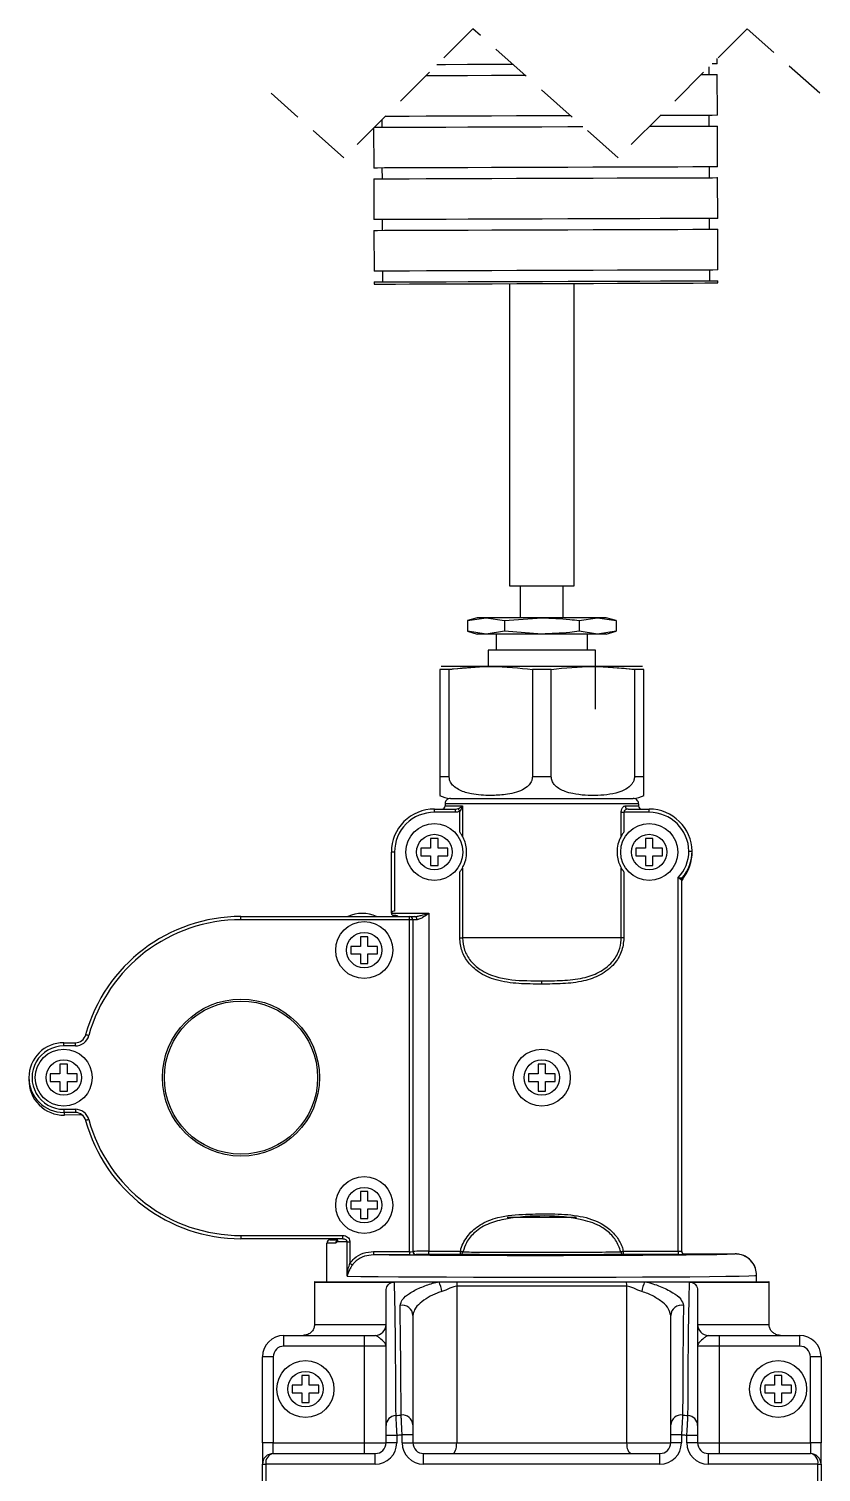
# Model space of a CAD drawing. Extents: x 8 to 886, y 8 to 621.
# Drawn here: x 117.8 to 191.5, y 275.9 to 410.2 of the extents above; entities that cross this region are included whole.
import ezdxf

# ---------------------------------------------------------------- set-up
doc = ezdxf.new("R2010")
doc.units = 0
doc.header["$LTSCALE"] = 3
doc.linetypes.add('HIDDEN', pattern=[1.905, 1.27, -0.635])
doc.layers.get('0').update_dxf_attribs({"linetype": 'CONTINUOUS'})

msp = doc.modelspace()

# ---------------------------------------------------------------- linework, layer by layer
at = {"color": 7, "linetype": 'HIDDEN'}
for p, q in [((159.09, 410.23), (147.09, 398.23)), ((172.62, 398.23), (159.09, 410.23)), ((184.62, 410.23), (172.62, 398.23)), ((191.38, 404.23), (184.62, 410.23)), ((147.09, 398.23), (140.33, 404.23))]:
    msp.add_line(p, q, dxfattribs=at)
at = {"color": 7, "linetype": 'CONTINUOUS'}
for p, q in [((181.84, 406.98), (181.84, 407.46)), ((181.09, 405.97), (181.09, 406.7)), ((181.86, 402.18), (181.85, 405.98)), ((181.1, 401.17), (181.1, 402.17)), ((149.86, 401), (149.87, 397.27)), ((150.62, 401.76), (150.62, 401.08)), ((181.87, 397.38), (181.86, 401.18)), ((150.63, 397.28), (150.64, 396.28)), ((181.12, 396.37), (181.12, 397.37)), ((149.88, 396.27), (149.89, 392.47)), ((181.89, 392.58), (181.88, 396.38)), ((150.65, 392.48), (150.65, 391.48)), ((181.13, 391.57), (181.13, 392.57)), ((149.89, 391.47), (149.91, 387.67)), ((181.91, 387.78), (181.89, 391.58)), ((150.67, 387.68), (150.67, 386.68)), ((181.15, 386.77), (181.15, 387.77)), ((149.91, 386.67), (149.91, 386.47)), ((162.51, 386.51), (162.51, 358.39)), ((168.51, 358.39), (168.51, 386.53)), ((181.91, 386.57), (181.91, 386.78)), ((162.51, 358.39), (168.51, 358.39)), ((163.51, 358.39), (163.51, 355.39)), ((167.51, 355.39), (167.51, 358.39)), ((159.51, 355.39), (158.59, 355.14)), ((158.59, 355.14), (160.32, 355.39)), ((158.59, 355.14), (158.59, 354.14)), ((160.32, 355.39), (159.51, 355.39)), ((160.32, 355.39), (162.05, 355.14)), ((165.51, 355.39), (160.32, 355.39)), ((162.05, 355.14), (165.51, 355.39)), ((162.05, 355.14), (162.05, 354.14)), ((170.71, 355.39), (165.51, 355.39)), ((168.98, 355.14), (170.71, 355.39)), ((168.98, 355.14), (168.98, 354.14)), ((170.71, 355.39), (172.44, 355.14)), ((171.51, 355.39), (170.71, 355.39)), ((172.44, 355.14), (171.51, 355.39)), ((172.44, 355.14), (172.44, 354.14)), ((158.59, 354.14), (159.51, 353.89)), ((160.32, 353.89), (158.59, 354.14)), ((160.32, 353.89), (159.51, 353.89)), ((162.05, 354.14), (160.32, 353.89)), ((165.51, 353.89), (160.32, 353.89)), ((161.26, 353.89), (161.26, 352.39)), ((165.51, 353.89), (162.05, 354.14)), ((170.71, 353.89), (165.51, 353.89)), ((170.71, 353.89), (168.98, 354.14)), ((169.76, 352.39), (169.76, 353.89)), ((172.44, 354.14), (170.71, 353.89)), ((171.51, 353.89), (170.71, 353.89)), ((171.51, 353.89), (172.44, 354.14)), ((160.51, 352.39), (160.51, 350.89)), ((170.51, 352.39), (160.51, 352.39)), ((170.51, 346.89), (170.51, 352.39)), ((156.13, 350.89), (174.89, 350.89)), ((160.51, 350.85), (156.89, 350.6)), ((157.37, 350.89), (160.51, 350.89)), ((174.14, 350.6), (170.51, 350.86)), ((156.89, 350.6), (156.01, 350.6)), ((156.01, 350.6), (156.01, 340.59)), ((156.89, 340.59), (156.89, 350.6)), ((166.39, 350.6), (164.64, 350.6)), ((164.64, 350.6), (164.64, 340.59)), ((166.39, 340.59), (166.39, 350.6)), ((175.01, 350.6), (174.14, 350.6)), ((174.14, 350.6), (174.14, 340.59)), ((175.01, 340.59), (175.01, 350.6)), ((156.01, 340.59), (156.01, 338.87)), ((175.01, 338.9), (175.01, 340.59)), ((155.51, 337.59), (157.49, 337.59)), ((156.51, 338.09), (156.51, 337.89)), ((157.01, 338.59), (174.01, 338.59)), ((173.54, 337.59), (175.51, 337.59)), ((174.51, 338.09), (174.51, 337.89)), ((155.16, 334.84), (155.16, 333.94)), ((155.86, 334.84), (155.16, 334.84)), ((155.86, 333.94), (155.86, 334.84)), ((175.16, 334.84), (175.16, 333.94)), ((175.86, 334.84), (175.16, 334.84)), ((175.86, 333.94), (175.86, 334.84)), ((151.51, 327.89), (151.51, 333.59)), ((155.16, 333.94), (154.26, 333.94)), ((154.26, 333.94), (154.26, 333.24)), ((156.76, 333.94), (155.86, 333.94)), ((156.76, 333.24), (156.76, 333.94)), ((175.16, 333.94), (174.26, 333.94)), ((174.26, 333.94), (174.26, 333.24)), ((176.76, 333.94), (175.86, 333.94)), ((176.76, 333.24), (176.76, 333.94)), ((179.21, 333.67), (179.51, 333.67)), ((154.26, 333.24), (155.16, 333.24)), ((155.16, 333.24), (155.16, 332.34)), ((155.16, 332.34), (155.86, 332.34)), ((155.86, 332.34), (155.86, 333.24)), ((155.86, 333.24), (156.76, 333.24)), ((174.26, 333.24), (175.16, 333.24)), ((175.16, 333.24), (175.16, 332.34)), ((175.16, 332.34), (175.86, 332.34)), ((175.86, 332.34), (175.86, 333.24)), ((175.86, 333.24), (176.76, 333.24)), ((178.51, 330.98), (178.51, 296.43)), ((137.51, 327.59), (153.21, 327.59)), ((151.91, 327.69), (151.71, 327.69)), ((153.21, 327.59), (153.67, 327.59)), ((153.51, 327.29), (153.51, 296.39)), ((149.33, 325.71), (148.63, 325.71)), ((148.63, 325.71), (148.63, 324.81)), ((149.33, 324.81), (149.33, 325.71)), ((148.63, 324.81), (147.73, 324.81)), ((147.73, 324.81), (147.73, 324.11)), ((147.73, 324.11), (148.63, 324.11)), ((148.63, 324.11), (148.63, 323.21)), ((150.23, 324.81), (149.33, 324.81)), ((149.33, 323.21), (149.33, 324.11)), ((149.33, 324.11), (150.23, 324.11)), ((150.23, 324.11), (150.23, 324.81)), ((148.63, 323.21), (149.33, 323.21)), ((121.01, 315.84), (122.09, 315.84)), ((120.66, 313.84), (120.66, 312.94)), ((121.36, 313.84), (120.66, 313.84)), ((121.36, 312.94), (121.36, 313.84)), ((165.16, 313.84), (165.16, 312.94)), ((165.86, 313.84), (165.16, 313.84)), ((165.86, 312.94), (165.86, 313.84)), ((120.66, 312.94), (119.76, 312.94)), ((119.76, 312.94), (119.76, 312.24)), ((119.76, 312.24), (120.66, 312.24)), ((120.66, 312.24), (120.66, 311.34)), ((122.26, 312.94), (121.36, 312.94)), ((121.36, 311.34), (121.36, 312.24)), ((121.36, 312.24), (122.26, 312.24)), ((122.26, 312.24), (122.26, 312.94)), ((165.16, 312.94), (164.26, 312.94)), ((164.26, 312.94), (164.26, 312.24)), ((164.26, 312.24), (165.16, 312.24)), ((165.16, 312.24), (165.16, 311.34)), ((166.76, 312.94), (165.86, 312.94)), ((165.86, 311.34), (165.86, 312.24)), ((165.86, 312.24), (166.76, 312.24)), ((166.76, 312.24), (166.76, 312.94)), ((120.66, 311.34), (121.36, 311.34)), ((165.16, 311.34), (165.86, 311.34)), ((122.09, 309.34), (121.01, 309.34)), ((122.53, 309.12), (121.06, 309.1)), ((148.63, 301.07), (147.73, 301.07)), ((147.73, 301.07), (147.73, 300.37)), ((148.63, 301.97), (148.63, 301.07)), ((149.33, 301.97), (148.63, 301.97)), ((149.33, 301.07), (149.33, 301.97)), ((150.23, 301.07), (149.33, 301.07)), ((150.23, 300.37), (150.23, 301.07)), ((147.73, 300.37), (148.63, 300.37)), ((148.63, 300.37), (148.63, 299.47)), ((149.33, 299.47), (149.33, 300.37)), ((149.33, 300.37), (150.23, 300.37)), ((148.63, 299.47), (149.33, 299.47)), ((162.28, 299.59), (168.74, 299.59)), ((146.99, 297.59), (137.51, 297.59)), ((145.51, 293.59), (145.51, 297.19)), ((145.81, 297.49), (146.54, 297.49)), ((178.73, 296.18), (183.51, 296.18)), ((178.81, 296.17), (183.51, 296.17)), ((144.34, 293.56), (144.34, 289.59)), ((144.36, 293.55), (151.77, 293.55)), ((144.39, 293.59), (155.94, 293.59)), ((155.94, 293.59), (157.63, 293.59)), ((157.63, 293.59), (173.4, 293.59)), ((173.4, 293.59), (175.09, 293.59)), ((175.09, 293.59), (186.64, 293.59)), ((179.26, 293.55), (186.67, 293.55)), ((185.51, 293.59), (185.51, 294.18)), ((185.51, 293.59), (185.51, 294.17)), ((186.68, 289.59), (186.68, 293.56)), ((151.01, 280.2), (151.01, 292.74)), ((180.01, 292.74), (180.01, 280.2)), ((153.51, 290.45), (153.51, 280.26)), ((177.51, 280.26), (177.51, 290.45)), ((144.34, 289.59), (144.36, 289.59)), ((186.67, 289.59), (186.68, 289.59)), ((141.51, 288.59), (149.01, 288.59)), ((149.01, 288.59), (150.01, 288.59)), ((181.01, 288.59), (182.01, 288.59)), ((182.01, 288.59), (189.51, 288.59)), ((139.51, 278.59), (139.51, 286.59)), ((191.51, 286.59), (191.51, 278.59)), ((143.16, 283.94), (142.26, 283.94)), ((142.26, 283.94), (142.26, 283.24)), ((143.16, 284.84), (143.16, 283.94)), ((143.86, 284.84), (143.16, 284.84)), ((143.86, 283.94), (143.86, 284.84)), ((144.76, 283.94), (143.86, 283.94)), ((144.76, 283.24), (144.76, 283.94)), ((187.16, 283.94), (186.26, 283.94)), ((186.26, 283.94), (186.26, 283.24)), ((187.16, 284.84), (187.16, 283.94)), ((187.86, 284.84), (187.16, 284.84)), ((187.86, 283.94), (187.86, 284.84)), ((188.76, 283.94), (187.86, 283.94)), ((188.76, 283.24), (188.76, 283.94)), ((142.26, 283.24), (143.16, 283.24)), ((143.16, 283.24), (143.16, 282.34)), ((143.16, 282.34), (143.86, 282.34)), ((143.86, 282.34), (143.86, 283.24)), ((143.86, 283.24), (144.76, 283.24)), ((186.26, 283.24), (187.16, 283.24)), ((187.16, 283.24), (187.16, 282.34)), ((187.16, 282.34), (187.86, 282.34)), ((187.86, 283.24), (188.76, 283.24)), ((187.86, 282.34), (187.86, 283.24)), ((151.01, 279.27), (151.01, 280.2)), ((153.51, 280.26), (153.51, 279.33)), ((177.51, 279.33), (177.51, 280.26)), ((180.01, 280.2), (180.01, 279.27)), ((139.51, 278.59), (139.51, 276.59)), ((151.01, 278.59), (151.01, 279.27)), ((153.51, 279.33), (153.51, 278.59)), ((177.51, 278.59), (177.51, 279.33)), ((180.01, 279.27), (180.01, 278.59)), ((191.51, 276.59), (191.51, 278.59)), ((140.51, 277.59), (150.01, 277.59)), ((154.51, 277.59), (176.51, 277.59)), ((181.01, 277.59), (190.51, 277.59)), ((139.51, 42.59), (139.51, 276.59)), ((191.51, 276.59), (191.51, 42.59))]:
    msp.add_line(p, q, dxfattribs=at)
at = {"color": 8, "linetype": 'CONTINUOUS'}
for p, q in [((156.89, 340.59), (156.01, 340.59)), ((166.39, 340.59), (164.64, 340.59)), ((175.01, 340.59), (174.14, 340.59)), ((155.51, 337.29), (155.51, 337.59)), ((157.49, 337.29), (155.51, 337.29)), ((174.51, 338.09), (156.51, 338.09)), ((156.51, 337.89), (158.12, 337.89)), ((157.49, 337.29), (157.49, 337.59)), ((157.87, 335.45), (157.87, 337.39)), ((158.12, 337.89), (158.12, 335.08)), ((172.91, 335.08), (172.91, 337.29)), ((172.91, 337.29), (173.16, 337.29)), ((173.16, 337.29), (173.16, 335.45)), ((175.51, 337.29), (173.16, 337.29)), ((173.28, 337.89), (174.51, 337.89)), ((175.51, 337.29), (175.51, 337.59)), ((151.81, 333.59), (151.51, 333.59)), ((151.81, 333.59), (151.81, 328.07)), ((158.12, 332.1), (158.12, 325.59)), ((172.91, 325.59), (172.91, 332.1)), ((157.87, 325.59), (157.87, 331.74)), ((173.16, 331.74), (173.16, 325.59)), ((178.21, 296.42), (178.21, 331.21)), ((151.51, 327.89), (155.01, 327.89)), ((155.01, 327.89), (155.01, 296.42)), ((137.51, 327.29), (137.51, 327.59)), ((153.21, 327.29), (137.51, 327.29)), ((153.21, 327.29), (153.21, 327.59)), ((153.21, 296.39), (153.21, 327.29)), ((153.51, 327.29), (153.21, 327.29)), ((153.9, 327.29), (153.51, 327.29)), ((157.87, 325.59), (158.12, 325.59)), ((172.91, 325.59), (158.12, 325.59)), ((173.16, 325.59), (172.91, 325.59)), ((165.51, 321.3), (165.51, 321.6)), ((121.01, 315.54), (121.01, 315.84)), ((122.09, 315.54), (122.09, 315.84)), ((122.09, 315.54), (121.01, 315.54)), ((121.01, 309.64), (122.09, 309.64)), ((121.01, 309.64), (121.01, 309.34)), ((122.09, 309.64), (122.09, 309.34)), ((137.51, 297.89), (146.99, 297.89)), ((137.51, 297.89), (137.51, 297.59)), ((146.35, 297.19), (145.51, 297.19)), ((146.36, 297.56), (146.36, 297.56)), ((147.38, 297.29), (146.43, 297.29)), ((146.99, 297.59), (146.99, 297.89)), ((147.38, 294.1), (147.38, 297.29)), ((147.38, 297.29), (147.65, 297.29)), ((147.65, 297.29), (147.65, 295.3)), ((149.86, 296.39), (149.86, 296.09)), ((149.86, 296.39), (153.21, 296.39)), ((153.21, 296.09), (149.86, 296.09)), ((153.21, 296.39), (153.21, 296.09)), ((153.81, 296.11), (153.81, 296.09)), ((155.01, 296.12), (155.01, 296.42)), ((155.01, 296.42), (157.93, 296.42)), ((157.93, 296.12), (155.01, 296.12)), ((157.93, 296.12), (157.93, 296.42)), ((173.1, 296.42), (178.21, 296.42)), ((173.1, 296.42), (173.1, 296.12)), ((178.21, 296.12), (173.1, 296.12)), ((178.21, 296.42), (178.21, 296.12)), ((178.81, 296.17), (178.81, 296.13)), ((183.51, 296.17), (183.5, 296.16)), ((144.36, 293.55), (144.36, 289.59)), ((157.59, 293.16), (157.59, 278.59)), ((173.44, 293.16), (157.59, 293.16)), ((173.44, 278.59), (173.44, 293.16)), ((186.67, 289.59), (186.67, 293.55)), ((144.36, 289.59), (151.01, 289.59)), ((180.01, 289.59), (186.67, 289.59)), ((141.51, 287.59), (141.51, 288.59)), ((149.01, 287.59), (141.51, 287.59)), ((149.01, 287.59), (149.01, 288.59)), ((149.01, 278.59), (149.01, 287.59)), ((151.01, 287.59), (149.01, 287.59)), ((182.01, 287.59), (180.01, 287.59)), ((182.01, 288.59), (182.01, 287.59)), ((182.01, 287.59), (182.01, 278.59)), ((189.51, 287.59), (182.01, 287.59)), ((189.51, 288.59), (189.51, 287.59)), ((140.51, 286.59), (139.51, 286.59)), ((140.51, 286.59), (140.51, 278.59)), ((190.51, 278.59), (190.51, 286.59)), ((191.51, 286.59), (190.51, 286.59)), ((140.51, 278.59), (139.51, 278.59)), ((140.51, 277.59), (140.51, 278.59)), ((140.51, 278.59), (149.01, 278.59)), ((149.01, 277.59), (149.01, 278.59)), ((149.01, 278.59), (151.01, 278.59)), ((152.01, 279.27), (151.01, 279.27)), ((152.01, 278.59), (151.01, 278.59)), ((152.01, 279.27), (152.01, 278.59)), ((153.51, 279.33), (152.51, 279.33)), ((152.51, 278.59), (152.51, 279.33)), ((152.51, 278.59), (153.51, 278.59)), ((153.51, 278.59), (157.59, 278.59)), ((157.59, 278.59), (173.44, 278.59)), ((173.44, 278.59), (177.51, 278.59)), ((178.51, 279.33), (177.51, 279.33)), ((178.51, 278.59), (177.51, 278.59)), ((178.51, 279.33), (178.51, 278.59)), ((180.01, 279.27), (179.01, 279.27)), ((179.01, 278.59), (179.01, 279.27)), ((180.01, 278.59), (179.01, 278.59)), ((180.01, 278.59), (182.01, 278.59)), ((182.01, 278.59), (182.01, 277.59)), ((182.01, 278.59), (190.51, 278.59)), ((190.51, 278.59), (190.51, 277.59)), ((191.51, 278.59), (190.51, 278.59)), ((150.01, 276.59), (150.01, 277.59)), ((154.51, 276.59), (154.51, 277.59)), ((176.51, 276.59), (176.51, 277.59)), ((181.01, 277.59), (181.01, 276.59)), ((139.51, 276.59), (139.81, 276.59)), ((139.81, 276.59), (139.81, 42.59)), ((150.01, 276.59), (139.81, 276.59)), ((176.51, 276.59), (154.51, 276.59)), ((191.21, 276.59), (181.01, 276.59)), ((191.21, 42.59), (191.21, 276.59)), ((191.21, 276.59), (191.51, 276.59))]:
    msp.add_line(p, q, dxfattribs=at)
at = {"color": 7, "linetype": 'CONTINUOUS', "flags": 128}
for points in [[(154.75, 405.89), (156.56, 405.89), (158.61, 405.9), (160.82, 405.91), (163.14, 405.92), (163.95, 405.92)], [(162.83, 406.91), (160.81, 406.91), (158.61, 406.9), (156.56, 406.89), (155.75, 406.89)], [(180.36, 405.97), (180.62, 405.97), (181.37, 405.97), (181.77, 405.98), (181.85, 405.98)], [(181.84, 406.98), (181.77, 406.98), (181.37, 406.97), (181.36, 406.97)], [(168.22, 402.13), (167.92, 402.13), (165.53, 402.12), (163.15, 402.12), (160.83, 402.11), (158.62, 402.1), (156.57, 402.09), (154.74, 402.09), (153.15, 402.08), (151.84, 402.08), (150.94, 402.08)], [(181.86, 402.18), (181.79, 402.18), (181.38, 402.17), (180.63, 402.17), (179.55, 402.17), (178.16, 402.16), (176.54, 402.16)], [(149.93, 401.07), (150.19, 401.07), (150.85, 401.08), (151.84, 401.08), (153.15, 401.08), (154.74, 401.09), (156.58, 401.09), (158.62, 401.1), (160.83, 401.11), (163.15, 401.12), (165.53, 401.12), (167.92, 401.13), (169.34, 401.14)], [(175.54, 401.16), (176.5, 401.16), (178.16, 401.16), (179.55, 401.17), (180.63, 401.17), (181.38, 401.17), (181.79, 401.18), (181.86, 401.18)], [(181.87, 397.38), (181.8, 397.38), (181.4, 397.37), (180.64, 397.37), (179.56, 397.37), (178.18, 397.36), (176.51, 397.36), (174.61, 397.35), (172.52, 397.35), (170.27, 397.34), (167.93, 397.33), (165.54, 397.32), (163.16, 397.32), (160.84, 397.31), (158.64, 397.3), (156.59, 397.29), (154.75, 397.29), (153.16, 397.28), (151.86, 397.28), (150.86, 397.28), (150.21, 397.27), (149.9, 397.27), (149.87, 397.27)], [(149.88, 396.27), (149.9, 396.27), (150.21, 396.27), (150.87, 396.28), (151.86, 396.28), (153.17, 396.28), (154.76, 396.29), (156.59, 396.29), (158.64, 396.3), (160.85, 396.31), (163.17, 396.32), (165.55, 396.32), (167.94, 396.33), (170.28, 396.34), (172.52, 396.35), (174.62, 396.35), (176.52, 396.36), (178.18, 396.36), (179.57, 396.37), (180.65, 396.37), (181.4, 396.37), (181.81, 396.38), (181.88, 396.38)], [(181.89, 392.58), (181.82, 392.58), (181.41, 392.57), (180.66, 392.57), (179.58, 392.57), (178.19, 392.56), (176.53, 392.56), (174.63, 392.55), (172.53, 392.55), (170.29, 392.54), (167.95, 392.53), (165.56, 392.52), (163.18, 392.52), (160.86, 392.51), (158.65, 392.5), (156.61, 392.49), (154.77, 392.49), (153.18, 392.48), (151.87, 392.48), (150.88, 392.48), (150.22, 392.47), (149.91, 392.47), (149.89, 392.47)], [(149.89, 391.47), (149.92, 391.47), (150.22, 391.47), (150.88, 391.48), (151.87, 391.48), (153.18, 391.48), (154.77, 391.49), (156.61, 391.49), (158.65, 391.5), (160.86, 391.51), (163.18, 391.52), (165.56, 391.52), (167.95, 391.53), (170.29, 391.54), (172.54, 391.55), (174.63, 391.55), (176.53, 391.56), (178.19, 391.56), (179.58, 391.57), (180.66, 391.57), (181.42, 391.57), (181.82, 391.58), (181.89, 391.58)], [(181.91, 387.78), (181.83, 387.78), (181.43, 387.77), (180.68, 387.77), (179.59, 387.77), (178.21, 387.76), (176.54, 387.76), (174.64, 387.75), (172.55, 387.75), (170.3, 387.74), (167.96, 387.73), (165.57, 387.72), (163.19, 387.72), (160.87, 387.71), (158.67, 387.7), (156.62, 387.69), (154.78, 387.69), (153.19, 387.68), (151.89, 387.68), (150.89, 387.68), (150.24, 387.67), (149.93, 387.67), (149.91, 387.67)], [(149.91, 386.67), (149.93, 386.67), (150.24, 386.67), (150.9, 386.68), (151.89, 386.68), (153.2, 386.68), (154.79, 386.69), (156.62, 386.69), (158.67, 386.7), (160.88, 386.71), (163.2, 386.72), (165.58, 386.72), (167.97, 386.73), (170.31, 386.74), (172.55, 386.75), (174.65, 386.75), (176.55, 386.76), (178.21, 386.76), (179.6, 386.77), (180.68, 386.77), (181.43, 386.77), (181.84, 386.78), (181.91, 386.78)], [(149.91, 386.47), (149.93, 386.47), (150.24, 386.47), (150.9, 386.47), (151.89, 386.47), (153.2, 386.48), (154.79, 386.48), (156.63, 386.49), (158.67, 386.5), (160.88, 386.5), (163.2, 386.51), (165.58, 386.52), (167.97, 386.53), (170.31, 386.53), (172.55, 386.54), (174.65, 386.55), (176.55, 386.55), (178.21, 386.56), (179.6, 386.56), (180.68, 386.57), (181.43, 386.57), (181.84, 386.57), (181.91, 386.57)], [(183.5, 296.16), (183.33, 296.14), (182.76, 296.12), (181.82, 296.1), (180.54, 296.08), (178.94, 296.06), (177.06, 296.05), (174.93, 296.03), (172.6, 296.02), (170.11, 296.02), (167.54, 296.01), (164.91, 296.01), (162.3, 296.01), (159.76, 296.02), (157.34, 296.03), (155.1, 296.04), (153.07, 296.05), (151.31, 296.07), (149.86, 296.09)]]:
    msp.add_lwpolyline(points, dxfattribs=at)
at = {"color": 8, "linetype": 'CONTINUOUS', "flags": 128}
for points in [[(157.87, 337.39), (157.85, 337.43), (157.83, 337.47), (157.8, 337.51), (157.78, 337.55), (157.77, 337.58), (157.75, 337.6), (157.74, 337.63), (157.73, 337.64)], [(123.34, 316.5), (123.29, 316.51), (123.23, 316.53), (123.18, 316.54), (123.14, 316.55), (123.1, 316.56), (123.08, 316.57), (123.06, 316.58), (123.05, 316.58)], [(121.06, 309.34), (121.06, 309.34), (121.06, 309.28), (121.06, 309.23), (121.06, 309.18), (121.06, 309.15), (121.06, 309.12), (121.06, 309.1), (121.06, 309.1)], [(122.52, 309.24), (122.52, 309.21), (122.53, 309.17), (122.53, 309.14), (122.53, 309.12), (122.53, 309.12)], [(123.34, 308.69), (123.29, 308.67), (123.23, 308.66), (123.18, 308.64), (123.14, 308.63), (123.1, 308.62), (123.08, 308.61), (123.06, 308.61), (123.05, 308.61)], [(157.93, 296.42), (157.96, 296.41), (158, 296.4), (158.03, 296.4), (158.06, 296.39), (158.09, 296.38), (158.12, 296.37), (158.15, 296.37), (158.17, 296.36)], [(172.86, 296.36), (172.88, 296.37), (172.91, 296.37), (172.93, 296.38), (172.96, 296.39), (173, 296.4), (173.03, 296.4), (173.07, 296.41), (173.1, 296.42)], [(147.65, 295.3), (147.68, 295.28), (147.72, 295.25), (147.75, 295.23), (147.79, 295.21), (147.81, 295.19), (147.84, 295.17), (147.86, 295.15), (147.88, 295.14)], [(147.38, 294.1), (148.68, 294.08), (150.29, 294.07), (152.18, 294.05), (154.31, 294.04), (156.65, 294.03), (159.15, 294.02), (161.77, 294.01), (164.45, 294.01), (167.15, 294.01), (169.83, 294.01), (172.42, 294.02), (174.89, 294.03), (177.19, 294.04), (179.28, 294.05), (181.11, 294.07), (182.65, 294.09), (183.89, 294.11), (184.79, 294.13), (185.33, 294.15), (185.51, 294.17)], [(157.23, 277.59), (157.3, 277.61), (157.37, 277.67), (157.43, 277.76), (157.48, 277.89), (157.53, 278.04), (157.56, 278.21), (157.58, 278.4), (157.59, 278.59)], [(173.8, 277.59), (173.73, 277.61), (173.66, 277.67), (173.6, 277.76), (173.54, 277.89), (173.5, 278.04), (173.47, 278.21), (173.45, 278.4), (173.44, 278.59)]]:
    msp.add_lwpolyline(points, dxfattribs=at)
at = {"color": 7, "linetype": 'CONTINUOUS'}
for centre in [(155.51, 333.59), (175.51, 333.59), (148.98, 324.46), (121.01, 312.59), (165.51, 312.59), (148.98, 300.72), (143.51, 283.59), (187.51, 283.59)]:
    msp.add_circle(centre, 2.65, dxfattribs=at)
at = {"color": 8, "linetype": 'CONTINUOUS'}
for centre, radius in [((155.51, 333.59), 1.65), ((175.51, 333.59), 1.65), ((148.98, 324.46), 1.65), ((137.51, 312.59), 7.31), ((137.51, 312.59), 7.13), ((121.01, 312.59), 1.65), ((165.51, 312.59), 1.65), ((148.98, 300.72), 1.65), ((143.51, 283.59), 1.65), ((187.51, 283.59), 1.65)]:
    msp.add_circle(centre, radius, dxfattribs=at)
at = {"color": 7, "linetype": 'CONTINUOUS'}
for centre, radius, start, end in [((157.01, 340.59), 2, 239.4276, 270.0007), ((174.01, 340.59), 2, 269.9986, 300.6118), ((155.51, 333.59), 4, 90, 180.0001), ((156.21, 337.89), 0.3, 270.0014, 359.9966), ((157.01, 338.09), 0.5, 90.0003, 180.0007), ((174.01, 338.09), 0.5, 359.9993, 89.9997), ((174.81, 337.89), 0.3, 180.0034, 269.9986), ((175.51, 333.59), 4, 1.044, 89.9999), ((175.51, 333.74), 4, 320.1247, 358.956), ((175.51, 333.59), 4, 321.3178, 1.044), ((178.81, 330.98), 0.3, 140.1285, 179.998), ((179.01, 330.76), 0.5, 139.0244, 180.0006), ((148.8, 324.63), 3.25, 65.7232, 114.2768), ((151.71, 327.89), 0.2, 60.0002, 179.9972), ((137.51, 312.59), 15, 90, 164.596), ((153.21, 327.29), 0.3, 0.0031, 89.9987), ((121.01, 312.59), 3.25, 90.0001, 269.9999), ((122.09, 316.84), 1, 269.9998, 344.5961), ((121.02, 312.34), 3.25, 178.8569, 270.8595), ((122.09, 308.34), 1, 15.4039, 90.0002), ((137.51, 312.59), 15, 195.4042, 269.9999), ((145.81, 297.19), 0.3, 89.9968, 180.0015), ((153.36, 313.34), 17.25, 269.503, 271.4959), ((178.36, 313.94), 17.82, 269.5361, 271.4657), ((178.81, 296.47), 0.3, 179.9977, 270.0013), ((150.01, 289.59), 1, 269.999, 0.0003), ((181.01, 289.59), 1, 179.9997, 270.001), ((141.51, 286.59), 2, 90.0004, 179.9997), ((189.51, 286.59), 2, 0.0003, 89.9996), ((150.01, 278.59), 1, 270.0004, 359.9997), ((154.51, 278.59), 1, 180.0003, 269.9996), ((176.51, 278.59), 1, 270.0004, 359.9997), ((181.01, 278.59), 1, 180.0003, 269.9996), ((140.51, 276.59), 1, 89.9997, 180.0004), ((190.51, 276.59), 1, 359.9997, 90.0002)]:
    msp.add_arc(centre, radius, start, end, dxfattribs=at)
at = {"color": 8, "linetype": 'CONTINUOUS'}
for centre, radius, start, end in [((155.51, 333.59), 3.7, 89.9999, 180.0001), ((173.56, 337.87), 0.282, 176.1017, 265.4819), ((175.51, 333.59), 3.7, 1.1284, 90.0002), ((175.51, 333.74), 3.7, 316.8638, 358.8714), ((137.51, 312.59), 14.7, 90.0001, 164.5959), ((153.63, 327.33), 0.27, 352.9189, 80.4814), ((122.09, 316.84), 1.3, 270.0011, 344.595), ((121.01, 312.59), 2.95, 89.9999, 270.0001), ((122.09, 308.34), 1.3, 15.4035, 90.0005), ((137.51, 312.59), 14.7, 195.4041, 270), ((146.59, 297.31), 0.166, 143.6706, 187.4618), ((153.29, 300.68), 4.3, 268.9974, 273.0002), ((154.65, 240.62), 55.8, 89.63, 91.1703), ((153.81, 296.41), 0.3, 180.0035, 269.9984), ((153.81, 296.39), 0.3, 180.0035, 269.9984), ((154.7, 263.21), 32.91, 89.4555, 91.5449), ((157.9, 296.39), 0.266, 275.1976, 355.0417), ((173.13, 296.39), 0.266, 184.9583, 264.8024), ((178.29, 300.55), 4.13, 268.9179, 273.0797), ((178.81, 296.43), 0.3, 180.0005, 270.0041), ((151.29, 291.71), 5.02, 11.0463, 22.0157), ((160.16, 293.16), 2.57, 170.4249, 180.1701), ((170.86, 293.16), 2.57, 359.8299, 9.5751), ((179.74, 291.71), 5.02, 157.9843, 168.9537), ((152.53, 290.41), 0.983, 2.4109, 102.2762), ((178.5, 290.41), 0.983, 77.7238, 177.5891), ((141.51, 286.59), 1, 90.0004, 179.9997), ((189.51, 286.59), 1, 0.0003, 89.9996), ((151.97, 280.17), 0.955, 93.5532, 177.9638), ((152.54, 280.21), 0.973, 2.6529, 97.6474), ((178.49, 280.21), 0.973, 82.3526, 177.3471), ((179.06, 280.17), 0.955, 2.0362, 86.4468), ((150.01, 278.59), 2, 270.0004, 359.9997), ((154.51, 278.59), 2, 180.0003, 269.9996), ((176.51, 278.59), 2, 270.0004, 359.9997), ((181.01, 278.59), 2, 180.0003, 269.9996), ((140.7, 276.72), 0.891, 101.7913, 188.2248), ((190.34, 276.73), 0.885, 351.3699, 78.6139)]:
    msp.add_arc(centre, radius, start, end, dxfattribs=at)
at = {"color": 7, "linetype": 'CONTINUOUS'}
for points, knots in [([(165.51, 355.39), (166.38, 355.37), (167.54, 355.33), (168.69, 355.18), (168.98, 355.14)], [0, 0, 0, 0, 0.7503166, 1, 1, 1, 1]), ([(168.98, 354.14), (168.69, 354.1), (167.54, 353.96), (166.38, 353.92), (165.51, 353.89)], [0, 0, 0, 0, 0.249683, 1, 1, 1, 1]), ([(156.89, 350.6), (157, 350.61), (158.33, 350.78), (160.92, 350.97), (163.39, 350.72), (164.64, 350.6)], [0, 0, 0, 0, 0.041583, 0.517695, 1, 1, 1, 1]), ([(166.39, 350.6), (167.67, 350.73), (170.26, 351), (172.84, 350.73), (174.14, 350.6)], [0, 0, 0, 0, 0.496598, 1, 1, 1, 1]), ([(164.64, 340.59), (164.63, 340.52), (164.62, 340.36), (164.51, 340.07), (164.23, 339.7), (163.45, 339.18), (162.22, 338.91), (160.61, 338.83), (159.18, 338.92), (158.03, 339.24), (157.4, 339.62), (157.08, 339.96), (156.92, 340.29), (156.9, 340.5), (156.89, 340.59)], [0, 0, 0, 0, 0.02254, 0.053343, 0.099226, 0.172444, 0.352806, 0.499801, 0.696619, 0.817832, 0.882689, 0.933349, 0.969372, 1, 1, 1, 1]), ([(174.14, 340.59), (174.13, 340.49), (174.11, 340.29), (173.95, 339.96), (173.59, 339.57), (172.52, 339), (170.7, 338.81), (168.9, 338.88), (167.58, 339.23), (166.92, 339.57), (166.54, 340.03), (166.41, 340.33), (166.4, 340.53), (166.39, 340.59)], [0, 0, 0, 0, 0.033076, 0.0652002, 0.1168947, 0.2045714, 0.4504089, 0.703191, 0.7846928, 0.8974577, 0.9368526, 0.9781814, 1, 1, 1, 1]), ([(157.49, 337.59), (157.51, 337.59), (157.59, 337.59), (157.67, 337.62), (157.73, 337.64)], [0, 0, 0, 0, 0.230832, 1, 1, 1, 1]), ([(158.12, 335.08), (158.09, 335.13), (158.01, 335.26), (157.92, 335.38), (157.87, 335.45)], [0, 0, 0, 0, 0.415305, 1, 1, 1, 1]), ([(158.12, 332.1), (158.19, 332.24), (158.37, 332.6), (158.52, 333.22), (158.52, 333.9), (158.39, 334.52), (158.22, 334.9), (158.12, 335.07), (158.12, 335.08)], [0, 0, 0, 0, 0.150487, 0.383739, 0.605721, 0.803253, 0.992659, 1, 1, 1, 1]), ([(172.91, 335.08), (172.84, 334.94), (172.66, 334.59), (172.51, 333.97), (172.51, 333.29), (172.64, 332.66), (172.81, 332.29), (172.91, 332.11), (172.91, 332.1)], [0, 0, 0, 0, 0.150487, 0.383744, 0.605721, 0.803253, 0.992659, 1, 1, 1, 1]), ([(173.16, 335.45), (173.1, 335.38), (173.01, 335.26), (172.94, 335.13), (172.91, 335.08)], [0, 0, 0, 0, 0.608254, 1, 1, 1, 1]), ([(157.87, 331.74), (157.93, 331.81), (158.01, 331.93), (158.09, 332.05), (158.12, 332.1)], [0, 0, 0, 0, 0.608226, 1, 1, 1, 1]), ([(172.91, 332.1), (172.94, 332.05), (173.02, 331.92), (173.1, 331.81), (173.16, 331.74)], [0, 0, 0, 0, 0.415305, 1, 1, 1, 1]), ([(151.51, 327.89), (151.52, 327.87), (151.52, 327.83), (151.55, 327.78), (151.59, 327.73), (151.64, 327.7), (151.69, 327.69), (151.71, 327.69), (151.71, 327.69)], [0, 0, 0, 0, 0.1907807, 0.3752637, 0.5699818, 0.7972244, 0.9667876, 1, 1, 1, 1]), ([(151.91, 327.69), (151.94, 327.69), (151.98, 327.69), (152.05, 327.66), (152.09, 327.64), (152.12, 327.61), (152.13, 327.6), (152.14, 327.59), (152.14, 327.59)], [0, 0, 0, 0, 0.285143, 0.55412, 0.77496, 0.922481, 0.994692, 1, 1, 1, 1]), ([(122.76, 309.06), (122.74, 309.07), (122.66, 309.11), (122.58, 309.12), (122.53, 309.12)], [0, 0, 0, 0, 0.367989, 1, 1, 1, 1]), ([(146.22, 297.59), (146.26, 297.59), (146.31, 297.59), (146.35, 297.57), (146.36, 297.56)], [0, 0, 0, 0, 0.799659, 1, 1, 1, 1]), ([(146.36, 297.56), (146.37, 297.56), (146.39, 297.55), (146.42, 297.52), (146.45, 297.49), (146.47, 297.47), (146.47, 297.45), (146.47, 297.43), (146.47, 297.42), (146.46, 297.41), (146.46, 297.41)], [0, 0, 0, 0, 0.132966, 0.394252, 0.570898, 0.716614, 0.817296, 0.879949, 0.971372, 1, 1, 1, 1]), ([(146.47, 297.42), (146.46, 297.41), (146.45, 297.4), (146.43, 297.38), (146.43, 297.37)], [0, 0, 0, 0, 0.358297, 1, 1, 1, 1]), ([(173.1, 296.12), (172.5, 296.12), (170.99, 296.1), (168.46, 296.09), (165.51, 296.08), (162.56, 296.09), (160.03, 296.1), (158.53, 296.12), (157.93, 296.12)], [0, 0, 0, 0, 0.119128, 0.298189, 0.5, 0.702722, 0.881635, 1, 1, 1, 1]), ([(185.51, 294.18), (185.49, 294.4), (185.45, 294.85), (185.1, 295.45), (184.6, 295.91), (184.03, 296.15), (183.66, 296.17), (183.51, 296.18)], [0, 0, 0, 0, 0.2147, 0.429405, 0.644104, 0.858799, 1, 1, 1, 1]), ([(185.51, 294.17), (185.49, 294.39), (185.45, 294.84), (185.1, 295.44), (184.6, 295.89), (184.03, 296.13), (183.66, 296.16), (183.51, 296.17)], [0, 0, 0, 0, 0.2147, 0.429405, 0.644104, 0.858798, 1, 1, 1, 1]), ([(144.39, 293.59), (144.38, 293.59), (144.36, 293.58), (144.34, 293.55), (144.35, 293.55), (144.36, 293.55)], [0, 0, 0, 0, 0.625822, 0.844091, 1, 1, 1, 1]), ([(151.01, 292.74), (151.02, 292.82), (151.03, 292.99), (151.12, 293.21), (151.28, 293.39), (151.5, 293.53), (151.68, 293.54), (151.77, 293.55)], [0, 0, 0, 0, 0.202392, 0.396057, 0.569221, 0.785811, 1, 1, 1, 1]), ([(179.26, 293.55), (179.37, 293.54), (179.56, 293.52), (179.79, 293.36), (179.93, 293.16), (180, 292.94), (180.01, 292.8), (180.01, 292.74)], [0, 0, 0, 0, 0.258026, 0.463378, 0.650422, 0.852946, 1, 1, 1, 1]), ([(186.67, 293.55), (186.68, 293.55), (186.69, 293.56), (186.66, 293.58), (186.65, 293.59), (186.64, 293.59)], [0, 0, 0, 0, 0.19635, 0.534466, 1, 1, 1, 1]), ([(144.36, 289.59), (144.35, 289.53), (144.34, 289.36), (144.23, 289.08), (143.99, 288.81), (143.66, 288.63), (143.41, 288.6), (143.29, 288.59)], [0, 0, 0, 0, 0.111273, 0.322683, 0.544466, 0.771879, 1, 1, 1, 1]), ([(187.74, 288.59), (187.65, 288.6), (187.44, 288.61), (187.14, 288.75), (186.88, 288.97), (186.7, 289.26), (186.68, 289.48), (186.67, 289.59)], [0, 0, 0, 0, 0.170948, 0.388453, 0.596256, 0.798605, 1, 1, 1, 1])]:
    msp.add_open_spline(points, degree=3, knots=knots, dxfattribs=at)
at = {"color": 8, "linetype": 'CONTINUOUS'}
for points, knots in [([(157.87, 337.39), (157.78, 337.35), (157.65, 337.3), (157.52, 337.29), (157.49, 337.29)], [0, 0, 0, 0, 0.7702127, 1, 1, 1, 1]), ([(157.73, 337.64), (157.79, 337.67), (157.91, 337.73), (158.04, 337.82), (158.1, 337.88), (158.12, 337.89), (158.12, 337.89)], [0, 0, 0, 0, 0.415532, 0.884858, 0.992735, 1, 1, 1, 1]), ([(158.12, 337.89), (158.12, 337.89), (158.11, 337.87), (158.08, 337.76), (158.01, 337.58), (157.92, 337.45), (157.87, 337.39)], [0, 0, 0, 0, 0.008187, 0.127437, 0.613328, 1, 1, 1, 1]), ([(172.91, 337.29), (172.91, 337.35), (172.92, 337.45), (172.95, 337.56), (172.99, 337.66), (173.04, 337.75), (173.14, 337.86), (173.23, 337.88), (173.28, 337.89)], [0, 0, 0, 0, 0.228018, 0.399953, 0.437756, 0.632579, 0.820049, 1, 1, 1, 1]), ([(173.54, 337.59), (173.54, 337.59), (173.49, 337.59), (173.41, 337.58), (173.3, 337.53), (173.22, 337.46), (173.17, 337.39), (173.16, 337.33), (173.16, 337.3), (173.16, 337.29)], [0, 0, 0, 0, 0.010085, 0.256551, 0.47628, 0.663201, 0.833255, 0.950996, 1, 1, 1, 1]), ([(178.21, 331.21), (178.22, 331.21), (178.26, 331.2), (178.34, 331.2), (178.44, 331.19), (178.51, 331.18), (178.55, 331.18), (178.58, 331.17), (178.58, 331.17), (178.58, 331.17)], [0, 0, 0, 0, 0.021051, 0.363507, 0.671598, 0.782452, 0.938518, 0.999582, 1, 1, 1, 1]), ([(178.51, 330.98), (178.51, 330.98), (178.51, 330.99), (178.49, 331), (178.45, 331.03), (178.39, 331.07), (178.32, 331.13), (178.25, 331.18), (178.22, 331.21), (178.21, 331.21)], [0, 0, 0, 0, 0.000418, 0.062133, 0.219476, 0.330946, 0.639297, 0.979227, 1, 1, 1, 1]), ([(153.67, 327.59), (153.75, 327.6), (153.96, 327.61), (154.37, 327.71), (154.74, 327.81), (154.98, 327.88), (155.01, 327.89), (155.01, 327.89)], [0, 0, 0, 0, 0.159342, 0.45979, 0.922239, 0.993805, 1, 1, 1, 1]), ([(155.01, 327.89), (155.01, 327.89), (154.98, 327.87), (154.79, 327.73), (154.49, 327.54), (154.14, 327.33), (153.96, 327.3), (153.9, 327.29)], [0, 0, 0, 0, 0.006055, 0.081502, 0.56021, 0.854719, 1, 1, 1, 1]), ([(165.51, 321.3), (164.8, 321.3), (163.37, 321.3), (161.34, 321.57), (159.71, 322.27), (158.65, 323.26), (158, 324.36), (157.91, 325.18), (157.87, 325.59)], [0, 0, 0, 0, 0.218934, 0.436335, 0.620312, 0.749935, 0.874869, 1, 1, 1, 1]), ([(158.12, 325.59), (158.16, 325.21), (158.24, 324.44), (158.85, 323.42), (159.87, 322.5), (161, 322.02), (162.71, 321.64), (164.12, 321.61), (165.29, 321.6), (165.51, 321.6)], [0, 0, 0, 0, 0.1215766, 0.2433498, 0.3705001, 0.5531445, 0.6276384, 0.9270723, 1, 1, 1, 1]), ([(165.51, 321.6), (166.15, 321.6), (167.43, 321.61), (169.24, 321.78), (170.86, 322.32), (172.04, 323.21), (172.72, 324.31), (172.9, 325.12), (172.91, 325.53), (172.91, 325.59)], [0, 0, 0, 0, 0.203497, 0.408473, 0.57556, 0.741638, 0.868548, 0.980169, 1, 1, 1, 1]), ([(173.16, 325.59), (173.11, 325.15), (173.01, 324.28), (172.23, 323.04), (171, 322.08), (169.32, 321.5), (167.47, 321.3), (166.17, 321.3), (165.51, 321.3)], [0, 0, 0, 0, 0.1350101, 0.2651817, 0.4341367, 0.6017702, 0.8004257, 1, 1, 1, 1]), ([(157.93, 296.42), (157.95, 296.49), (158.09, 297.03), (158.61, 297.97), (159.82, 299.01), (161.67, 299.74), (163.96, 299.88), (166.43, 299.93), (168.76, 299.81), (170.47, 299.35), (171.65, 298.64), (172.42, 297.93), (172.92, 297.08), (173.06, 296.56), (173.1, 296.42)], [0, 0, 0, 0, 0.0122651, 0.092747, 0.1728053, 0.272567, 0.4175945, 0.5506339, 0.6832918, 0.8041961, 0.8397931, 0.9103606, 0.9767612, 1, 1, 1, 1]), ([(172.86, 296.36), (172.8, 296.56), (172.63, 297.12), (172.05, 297.96), (170.94, 298.85), (168.8, 299.56), (165.77, 299.79), (162.83, 299.6), (160.61, 299.08), (159.32, 298.32), (158.49, 297.34), (158.27, 296.65), (158.17, 296.36)], [0, 0, 0, 0, 0.0346855, 0.1022716, 0.1715802, 0.2771774, 0.4849095, 0.6933163, 0.784459, 0.8763312, 0.9472793, 1, 1, 1, 1]), ([(146.35, 297.19), (146.35, 297.2), (146.35, 297.24), (146.37, 297.3), (146.41, 297.37), (146.44, 297.4), (146.45, 297.41)], [0, 0, 0, 0, 0.0639502, 0.4580373, 0.8609016, 1, 1, 1, 1]), ([(146.35, 297.19), (146.35, 297.19), (146.35, 297.22), (146.37, 297.28), (146.39, 297.34), (146.43, 297.37), (146.43, 297.38)], [0, 0, 0, 0, 0.0164713, 0.3247066, 0.9326714, 1, 1, 1, 1]), ([(146.43, 297.29), (146.42, 297.28), (146.39, 297.24), (146.36, 297.21), (146.35, 297.19), (146.35, 297.19)], [0, 0, 0, 0, 0.486811, 0.98331, 1, 1, 1, 1]), ([(146.36, 297.56), (146.38, 297.55), (146.42, 297.53), (146.45, 297.5), (146.48, 297.47), (146.49, 297.44), (146.49, 297.41), (146.49, 297.37), (146.47, 297.32), (146.44, 297.3), (146.43, 297.29)], [0, 0, 0, 0, 0.212759, 0.350966, 0.412884, 0.541306, 0.577805, 0.707838, 0.874755, 1, 1, 1, 1]), ([(146.99, 297.89), (147.07, 297.88), (147.23, 297.87), (147.44, 297.75), (147.59, 297.58), (147.64, 297.41), (147.65, 297.32), (147.65, 297.29)], [0, 0, 0, 0, 0.242199, 0.484752, 0.71546, 0.924423, 1, 1, 1, 1]), ([(146.99, 297.59), (147.03, 297.59), (147.13, 297.58), (147.25, 297.52), (147.33, 297.44), (147.36, 297.37), (147.37, 297.33), (147.38, 297.3), (147.38, 297.29)], [0, 0, 0, 0, 0.257574, 0.508931, 0.735722, 0.882929, 0.930974, 1, 1, 1, 1]), ([(147.65, 295.3), (147.78, 295.46), (148.11, 295.87), (148.88, 296.3), (149.53, 296.36), (149.86, 296.39)], [0, 0, 0, 0, 0.2366686, 0.6189883, 1, 1, 1, 1]), ([(149.86, 296.09), (149.57, 296.06), (148.99, 296.01), (148.29, 295.64), (147.99, 295.28), (147.88, 295.14)], [0, 0, 0, 0, 0.384386, 0.7661, 1, 1, 1, 1]), ([(158.17, 296.36), (158.29, 296.36), (158.99, 296.35), (160.6, 296.34), (163.08, 296.33), (165.96, 296.33), (168.78, 296.34), (171.08, 296.35), (172.39, 296.36), (172.86, 296.36)], [0, 0, 0, 0, 0.024498, 0.144145, 0.32809, 0.531416, 0.731196, 0.904914, 1, 1, 1, 1]), ([(147.38, 294.1), (147.38, 294.1), (147.4, 294.33), (147.47, 294.74), (147.59, 295.13), (147.65, 295.3)], [0, 0, 0, 0, 0.007632, 0.560756, 1, 1, 1, 1]), ([(147.88, 295.14), (147.78, 295), (147.57, 294.67), (147.43, 294.31), (147.38, 294.1), (147.38, 294.1)], [0, 0, 0, 0, 0.455032, 0.993148, 1, 1, 1, 1]), ([(151.77, 293.55), (151.77, 293.33), (151.8, 292.2), (151.87, 288.06), (151.89, 284.13), (151.91, 281.12)], [0, 0, 0, 0, 0.051827, 0.272843, 1, 1, 1, 1]), ([(152.32, 291.37), (152.38, 291.55), (152.52, 292.03), (153.27, 292.56), (154.22, 293.07), (155.15, 293.4), (155.74, 293.55), (155.94, 293.59)], [0, 0, 0, 0, 0.125824, 0.33252, 0.589164, 0.864396, 1, 1, 1, 1]), ([(157.59, 293.16), (157.5, 293.15), (157.14, 293.11), (156.71, 292.84), (156.33, 292.72), (156.21, 292.67)], [0, 0, 0, 0, 0.178402, 0.733375, 1, 1, 1, 1]), ([(174.82, 292.67), (174.69, 292.72), (174.31, 292.84), (173.88, 293.11), (173.53, 293.15), (173.44, 293.16)], [0, 0, 0, 0, 0.266625, 0.821598, 1, 1, 1, 1]), ([(175.09, 293.59), (175.1, 293.59), (175.59, 293.48), (176.51, 293.21), (177.61, 292.65), (178.46, 292.09), (178.64, 291.57), (178.71, 291.37)], [0, 0, 0, 0, 0.0060483, 0.3429021, 0.6388577, 0.8558865, 1, 1, 1, 1]), ([(179.12, 281.12), (179.12, 281.37), (179.13, 282.64), (179.14, 285.39), (179.17, 289.28), (179.23, 292.16), (179.26, 293.55)], [0, 0, 0, 0, 0.061325, 0.304817, 0.665278, 1, 1, 1, 1]), ([(156.21, 292.67), (156.07, 292.63), (155.62, 292.48), (154.92, 292.14), (154.2, 291.63), (153.65, 291.07), (153.55, 290.63), (153.51, 290.45)], [0, 0, 0, 0, 0.1244963, 0.3829232, 0.6342951, 0.8518444, 1, 1, 1, 1]), ([(177.51, 290.45), (177.46, 290.65), (177.35, 291.13), (176.72, 291.72), (175.89, 292.27), (175.2, 292.56), (174.82, 292.67), (174.82, 292.67)], [0, 0, 0, 0, 0.16862, 0.394627, 0.681823, 0.99448, 1, 1, 1, 1]), ([(152.41, 281.17), (152.41, 281.43), (152.41, 282.7), (152.39, 286.09), (152.35, 289.24), (152.32, 291.37)], [0, 0, 0, 0, 0.07496, 0.372736, 1, 1, 1, 1]), ([(178.71, 291.37), (178.7, 291.13), (178.68, 289.93), (178.64, 286.53), (178.63, 283.37), (178.62, 281.17)], [0, 0, 0, 0, 0.069199, 0.354276, 1, 1, 1, 1]), ([(151.01, 287.59), (151.01, 287.59), (151.01, 287.65), (150.99, 287.76), (150.8, 288.03), (150.49, 288.26), (150.21, 288.52), (150.07, 288.57), (150.01, 288.59)], [0, 0, 0, 0, 0.002125, 0.107652, 0.226312, 0.686227, 0.88847, 1, 1, 1, 1]), ([(181.01, 288.59), (180.96, 288.57), (180.82, 288.52), (180.54, 288.26), (180.23, 288.03), (180.04, 287.76), (180.01, 287.65), (180.01, 287.59), (180.01, 287.59)], [0, 0, 0, 0, 0.11153, 0.313773, 0.773688, 0.892348, 0.997875, 1, 1, 1, 1]), ([(151.91, 281.12), (152.01, 281.13), (152.18, 281.15), (152.34, 281.17), (152.41, 281.17)], [0, 0, 0, 0, 0.585343, 1, 1, 1, 1]), ([(151.91, 281.12), (151.92, 281), (151.93, 280.71), (151.96, 280.21), (151.99, 279.71), (152.01, 279.38), (152.01, 279.27)], [0, 0, 0, 0, 0.191964, 0.474079, 0.816082, 1, 1, 1, 1]), ([(152.51, 279.33), (152.5, 279.55), (152.48, 279.97), (152.45, 280.53), (152.43, 280.93), (152.42, 281.13), (152.41, 281.17)], [0, 0, 0, 0, 0.359601, 0.678671, 0.920125, 1, 1, 1, 1]), ([(178.62, 281.17), (178.61, 281.06), (178.59, 280.76), (178.57, 280.26), (178.54, 279.76), (178.52, 279.44), (178.51, 279.33)], [0, 0, 0, 0, 0.192396, 0.474958, 0.817274, 1, 1, 1, 1]), ([(178.62, 281.17), (178.68, 281.17), (178.85, 281.15), (179.02, 281.13), (179.12, 281.12)], [0, 0, 0, 0, 0.414214, 1, 1, 1, 1]), ([(179.01, 279.27), (179.03, 279.49), (179.05, 279.91), (179.08, 280.48), (179.11, 280.87), (179.12, 281.07), (179.12, 281.12)], [0, 0, 0, 0, 0.359563, 0.678604, 0.9199434, 1, 1, 1, 1]), ([(152.51, 279.33), (152.48, 279.32), (152.31, 279.3), (152.15, 279.28), (152.01, 279.27)], [0, 0, 0, 0, 0.209163, 1, 1, 1, 1]), ([(179.01, 279.27), (178.88, 279.28), (178.72, 279.3), (178.55, 279.32), (178.51, 279.33)], [0, 0, 0, 0, 0.791276, 1, 1, 1, 1])]:
    msp.add_open_spline(points, degree=3, knots=knots, dxfattribs=at)

doc.saveas('drawing.dxf')
